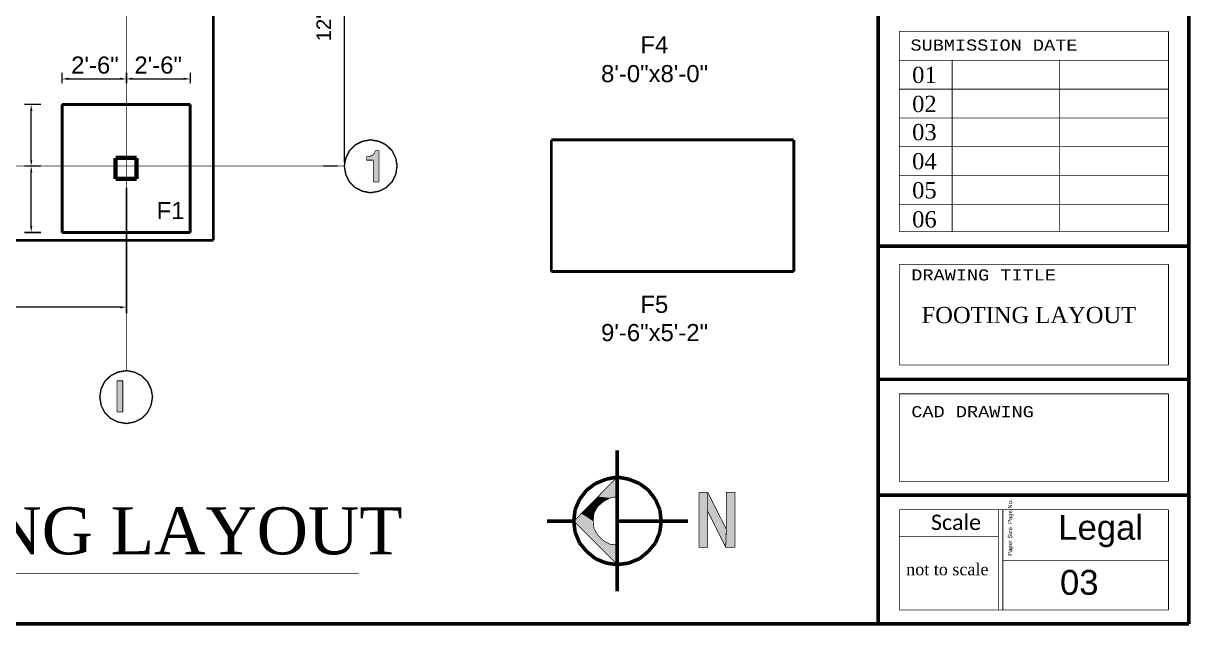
# Model space of a CAD drawing. Header units: millimetres. Extents: x 5 to 350, y 3 to 213.
# Drawn here: x 213.9 to 350.5, y 2.9 to 73.4 of the extents above; entities that cross this region are included whole.
import ezdxf

# ---------------------------------------------------------------- set-up
doc = ezdxf.new("R2010")
doc.units = ezdxf.units.MM
for name, color, linetype in [('H', 251, 'Continuous'), ('P', 255, 'Continuous'), ('T', 255, 'Continuous')]:
    doc.layers.add(name, color=color, linetype=linetype)
doc.styles.get("Standard").update_dxf_attribs({"font": 'arial.ttf'})

msp = doc.modelspace()

# ---------------------------------------------------------------- hatches: boundary and pattern name
at = {"layer": 'H', "linetype": 'Continuous'}
for points in [[(219.198, 66.798), (218.44, 66.887), (219.198, 67.063), (219.198, 66.798)], [(225.213, 66.798), (225.213, 67.063), (225.972, 66.887), (225.213, 66.798)], [(226.66, 66.798), (225.972, 66.887), (226.66, 67.063), (226.66, 66.798)], [(232.657, 66.798), (232.657, 67.063), (233.433, 66.887), (232.657, 66.798)], [(214.718, 63.165), (214.806, 63.923), (214.965, 63.165), (214.718, 63.165)], [(214.806, 56.727), (214.718, 57.397), (214.965, 57.397), (214.806, 56.727)], [(251.46, 56.727), (251.372, 57.397), (251.548, 57.397), (251.46, 56.727)], [(254.847, 54.857), (254.847, 57.397), (254.088, 57.397), (254.088, 57.82), (254.423, 57.82), (254.512, 57.908), (254.67, 57.908), (255.023, 58.244), (255.023, 58.332), (255.094, 58.508), (255.517, 58.508), (255.517, 54.857), (254.847, 54.857)], [(214.718, 55.968), (214.806, 56.727), (214.965, 55.968), (214.718, 55.968)], [(214.806, 48.93), (214.718, 49.706), (214.965, 49.706), (214.806, 48.93)], [(225.213, 40.04), (225.213, 40.305), (225.972, 40.217), (225.213, 40.04)], [(224.878, 27.94), (224.878, 31.574), (225.548, 31.574), (225.548, 27.94), (224.878, 27.94)], [(281.182, 18.027), (283.386, 20.32), (283.386, 18.027), (281.182, 18.027)], [(280.582, 17.445), (281.005, 17.868), (281.764, 17.445), (280.582, 17.445)], [(281.005, 17.868), (281.182, 18.027), (282.54, 17.868), (281.005, 17.868)], [(281.764, 17.445), (281.005, 17.868), (282.54, 17.868), (281.764, 17.445)], [(282.54, 17.868), (281.182, 18.027), (283.386, 18.027), (282.54, 17.868)], [(292.947, 12.1), (292.947, 18.538), (293.97, 18.538), (293.97, 12.1), (292.947, 12.1)], [(296.086, 12.1), (293.97, 16.334), (293.97, 18.538), (296.157, 14.217), (296.086, 12.1)], [(296.086, 12.1), (296.157, 14.217), (296.157, 18.538), (297.18, 18.538), (297.18, 12.1), (296.086, 12.1)], [(279.153, 16.087), (280, 16.845), (280.67, 16.087), (279.153, 16.087)], [(280, 16.845), (280.582, 17.445), (281.093, 16.845), (280, 16.845)], [(280.67, 16.087), (280, 16.845), (281.093, 16.845), (280.67, 16.087)], [(281.093, 16.845), (280.582, 17.445), (281.764, 17.445), (281.093, 16.845)], [(278.306, 15.152), (279.153, 16.087), (280.582, 15.152), (278.306, 15.152)], [(279.153, 14.305), (278.306, 15.152), (280.67, 14.305), (279.153, 14.305)], [(280.67, 14.305), (278.306, 15.152), (280.582, 15.152), (280.67, 14.305)], [(280.582, 15.152), (279.153, 16.087), (280.67, 16.087), (280.582, 15.152)], [(280, 13.547), (279.153, 14.305), (281.093, 13.547), (280, 13.547)], [(281.093, 13.547), (279.153, 14.305), (280.67, 14.305), (281.093, 13.547)], [(280.582, 12.876), (280, 13.547), (281.764, 12.876), (280.582, 12.876)], [(281.764, 12.876), (280, 13.547), (281.093, 13.547), (281.764, 12.876)], [(281.005, 12.453), (280.582, 12.876), (282.54, 12.453), (281.005, 12.453)], [(282.54, 12.453), (280.582, 12.876), (281.764, 12.876), (282.54, 12.453)], [(281.182, 12.365), (281.005, 12.453), (283.386, 12.365), (281.182, 12.365)], [(283.386, 12.365), (281.005, 12.453), (282.54, 12.453), (283.386, 12.365)], [(283.386, 10.072), (281.182, 12.365), (283.386, 12.365), (283.386, 10.072)]]:
    msp.add_hatch(color=256, dxfattribs=at).paths.add_polyline_path(points)

# ---------------------------------------------------------------- linework, layer by layer
at = {"layer": 'P'}
for points, const_width in [([(313.937, 3.14), (313.937, 212.513)], 0.423), ([(313.937, 3.14), (313.937, 212.513)], 0.423), ([(350.273, 212.513), (350.273, 3.14)], 0.423), ([(350.273, 212.513), (350.273, 3.14)], 0.423), ([(350.273, 212.513), (350.273, 3.14)], 0.423), ([(350.273, 212.513), (350.273, 3.14)], 0.423), ([(225.972, 32.773), (225.972, 198.543)], 0.085), ([(313.937, 3.14), (313.937, 185.085)], 0.085), ([(313.937, 3.14), (313.937, 185.085)], 0.085), ([(350.273, 185.085), (350.273, 3.14)], 0.085), ([(350.273, 185.085), (350.273, 3.14)], 0.085), ([(236.132, 48.013), (236.132, 182.21)], 0.339), ([(251.46, 57.397), (251.46, 94.58)], 0.169), ([(316.406, 49.018), (316.406, 72.478)], 0.085), ([(316.406, 72.478), (347.892, 72.478)], 0.085), ([(347.892, 72.478), (347.892, 49.018)], 0.085), ([(347.892, 72.478), (347.892, 72.478)], 0.085), ([(347.892, 69.092), (316.406, 69.092)], 0.085), ([(347.892, 69.092), (316.406, 69.092)], 0.085), ([(322.58, 69.092), (322.58, 49.018)], 0.085), ([(335.104, 69.092), (335.104, 49.018)], 0.085), ([(218.44, 66.375), (218.44, 67.645)], 0.169), ([(225.213, 66.887), (219.198, 66.887)], 0.169), ([(225.972, 66.375), (225.972, 67.645)], 0.169), ([(225.972, 66.375), (225.972, 67.645)], 0.169), ([(226.66, 66.887), (232.657, 66.887)], 0.169), ([(233.433, 66.375), (233.433, 67.645)], 0.169), ([(347.892, 65.705), (316.406, 65.705)], 0.085), ([(215.988, 63.923), (214.03, 63.923)], 0.169), ([(214.806, 57.397), (214.806, 63.165)], 0.169), ([(233.433, 63.923), (218.44, 63.923)], 0.339), ([(218.44, 63.923), (218.44, 48.93)], 0.339), ([(233.433, 48.93), (233.433, 63.923)], 0.339), ([(347.892, 62.318), (316.406, 62.318)], 0.085), ([(252.73, 59.178), (252.06, 58.508)], 0.169), ([(253.577, 59.602), (252.73, 59.178)], 0.169), ([(254.512, 59.778), (253.577, 59.602)], 0.169), ([(255.517, 59.602), (254.512, 59.778)], 0.169), ([(256.364, 59.178), (255.517, 59.602)], 0.169), ([(257.052, 58.508), (256.364, 59.178)], 0.169), ([(275.678, 59.778), (275.678, 44.362)], 0.339), ([(304.042, 59.778), (275.678, 59.778)], 0.339), ([(275.678, 59.778), (275.678, 59.778)], 0.339), ([(304.042, 44.362), (304.042, 59.778)], 0.339), ([(347.892, 59.02), (316.406, 59.02)], 0.085), ([(227.154, 57.662), (224.702, 57.662)], 0.508), ([(224.702, 57.662), (224.702, 55.21)], 0.508), ([(227.154, 55.21), (227.154, 57.662)], 0.508), ([(251.636, 57.662), (251.46, 56.727)], 0.169), ([(252.06, 58.508), (251.636, 57.662)], 0.169), ([(254.176, 57.82), (254.088, 57.82)], 0.085), ([(254.088, 57.82), (254.088, 57.397)], 0.085), ([(254.088, 57.397), (254.847, 57.397)], 0.085), ([(254.335, 57.82), (254.176, 57.82)], 0.085), ([(254.423, 57.82), (254.335, 57.82)], 0.085), ([(254.512, 57.908), (254.423, 57.82)], 0.085), ([(254.6, 57.908), (254.512, 57.908)], 0.085), ([(254.67, 57.908), (254.6, 57.908)], 0.085), ([(254.758, 57.997), (254.67, 57.908)], 0.085), ([(254.847, 58.085), (254.758, 57.997)], 0.085), ([(254.935, 58.173), (254.847, 58.085)], 0.085), ([(254.847, 57.397), (254.847, 54.857)], 0.085), ([(255.023, 58.244), (254.935, 58.173)], 0.085), ([(255.094, 58.508), (255.023, 58.332)], 0.085), ([(255.023, 58.332), (255.023, 58.244)], 0.085), ([(255.517, 58.508), (255.094, 58.508)], 0.085), ([(255.517, 54.857), (255.517, 58.508)], 0.085), ([(257.475, 57.662), (257.052, 58.508)], 0.169), ([(257.634, 56.727), (257.475, 57.662)], 0.169), ([(34.89, 56.727), (251.46, 56.727)], 0.085), ([(215.988, 56.727), (214.03, 56.727)], 0.169), ([(215.988, 56.727), (214.03, 56.727)], 0.169), ([(214.806, 49.706), (214.806, 55.968)], 0.169), ([(249.008, 56.727), (250.702, 56.727)], 0.169), ([(251.46, 56.727), (251.636, 55.704)], 0.169), ([(257.475, 55.704), (257.634, 56.727)], 0.169), ([(257.634, 56.727), (257.634, 56.727)], 0.169), ([(224.702, 55.21), (227.154, 55.21)], 0.508), ([(224.702, 55.21), (224.702, 55.21)], 0.508), ([(251.636, 55.704), (252.06, 54.857)], 0.169), ([(252.06, 54.857), (252.73, 54.187)], 0.169), ([(254.847, 54.857), (255.517, 54.857)], 0.085), ([(256.364, 54.187), (257.052, 54.857)], 0.169), ([(257.052, 54.857), (257.475, 55.704)], 0.169), ([(347.892, 55.633), (316.406, 55.633)], 0.085), ([(225.972, 54.187), (225.972, 39.458)], 0.169), ([(252.73, 54.187), (253.577, 53.763)], 0.169), ([(253.577, 53.763), (254.512, 53.587)], 0.169), ([(254.512, 53.587), (255.517, 53.763)], 0.169), ([(255.517, 53.763), (256.364, 54.187)], 0.169), ([(347.892, 52.246), (316.406, 52.246)], 0.085), ([(45.12, 48.013), (236.132, 48.013)], 0.339), ([(215.988, 48.93), (214.03, 48.93)], 0.169), ([(218.44, 48.93), (233.433, 48.93)], 0.339), ([(218.44, 48.93), (218.44, 48.93)], 0.339), ([(347.892, 49.018), (316.406, 49.018)], 0.085), ([(313.937, 47.325), (350.273, 47.325)], 0.423), ([(316.406, 45.208), (347.892, 45.208)], 0.085), ([(347.892, 45.208), (316.406, 45.208)], 0.085), ([(316.406, 45.208), (316.406, 45.208)], 0.085), ([(316.406, 33.443), (316.406, 45.208)], 0.085), ([(316.406, 45.208), (347.892, 45.208)], 0.085), ([(347.892, 45.208), (316.406, 45.208)], 0.085), ([(347.892, 33.443), (347.892, 45.208)], 0.085), ([(275.678, 44.362), (304.042, 44.362)], 0.339), ([(191.594, 40.217), (225.213, 40.217)], 0.169), ([(225.972, 32.773), (224.966, 32.597)], 0.169), ([(226.907, 32.597), (225.972, 32.773)], 0.169), ([(316.406, 33.443), (347.892, 33.443)], 0.085), ([(347.892, 33.443), (316.406, 33.443)], 0.085), ([(223.432, 31.503), (223.008, 30.656)], 0.169), ([(224.12, 32.173), (223.432, 31.503)], 0.169), ([(224.966, 32.597), (224.12, 32.173)], 0.169), ([(224.878, 27.94), (224.878, 31.574)], 0.085), ([(224.878, 31.574), (225.548, 31.574)], 0.085), ([(225.548, 31.574), (225.548, 27.94)], 0.085), ([(227.753, 32.173), (226.907, 32.597)], 0.169), ([(228.424, 31.503), (227.753, 32.173)], 0.169), ([(228.847, 30.656), (228.424, 31.503)], 0.169), ([(313.937, 31.75), (350.273, 31.75)], 0.423), ([(223.008, 30.656), (222.85, 29.722)], 0.169), ([(229.023, 29.722), (228.847, 30.656)], 0.169), ([(347.892, 30.057), (316.406, 30.057)], 0.085), ([(316.406, 19.808), (316.406, 30.057)], 0.085), ([(316.406, 30.057), (347.892, 30.057)], 0.085), ([(347.892, 30.057), (347.892, 19.808)], 0.085), ([(347.892, 30.057), (347.892, 30.057)], 0.085), ([(222.85, 29.722), (223.008, 28.698)], 0.169), ([(223.008, 28.698), (223.432, 27.852)], 0.169), ([(228.424, 27.852), (228.847, 28.698)], 0.169), ([(228.847, 28.698), (229.023, 29.722)], 0.169), ([(229.023, 29.722), (229.023, 29.722)], 0.169), ([(223.432, 27.852), (224.12, 27.182)], 0.169), ([(225.548, 27.94), (224.878, 27.94)], 0.085), ([(224.878, 27.94), (224.878, 27.94)], 0.085), ([(227.753, 27.182), (228.424, 27.852)], 0.169), ([(224.12, 27.182), (224.966, 26.758)], 0.169), ([(224.966, 26.758), (225.972, 26.582)], 0.169), ([(225.972, 26.582), (226.907, 26.758)], 0.169), ([(226.907, 26.758), (227.753, 27.182)], 0.169), ([(283.386, 23.46), (283.386, 6.95)], 0.423), ([(283.386, 20.32), (282.116, 20.073)], 0.423), ([(284.727, 20.073), (283.386, 20.32)], 0.423), ([(283.386, 20.32), (278.306, 15.152)], 0.085), ([(280.846, 19.562), (279.823, 18.803)], 0.423), ([(282.116, 20.073), (280.846, 19.562)], 0.423), ([(285.997, 19.562), (284.727, 20.073)], 0.423), ([(287.02, 18.803), (285.997, 19.562)], 0.423), ([(347.892, 19.808), (316.406, 19.808)], 0.085), ([(278.977, 17.692), (278.465, 16.51)], 0.423), ([(279.823, 18.803), (278.977, 17.692)], 0.423), ([(282.54, 17.868), (281.764, 17.445)], 0.085), ([(283.386, 18.027), (282.54, 17.868)], 0.085), ([(287.867, 17.692), (287.02, 18.803)], 0.423), ([(288.378, 16.51), (287.867, 17.692)], 0.423), ([(293.97, 18.538), (292.947, 18.538)], 0.085), ([(292.947, 18.538), (292.947, 12.1)], 0.085), ([(293.97, 16.334), (293.97, 18.538)], 0.085), ([(293.97, 18.538), (293.97, 16.334)], 0.085), ([(296.157, 14.217), (293.97, 18.538)], 0.085), ([(297.18, 18.538), (296.157, 18.538)], 0.085), ([(296.157, 18.538), (296.157, 14.217)], 0.085), ([(297.18, 12.1), (297.18, 18.538)], 0.085), ([(313.937, 18.203), (350.273, 18.203)], 0.423), ([(278.465, 16.51), (278.306, 15.152)], 0.423), ([(281.093, 16.845), (280.67, 16.087)], 0.085), ([(281.764, 17.445), (281.093, 16.845)], 0.085), ([(288.537, 15.152), (288.378, 16.51)], 0.423), ([(316.406, 4.745), (316.406, 16.51)], 0.085), ([(316.406, 16.51), (347.892, 16.51)], 0.085), ([(316.406, 4.745), (316.406, 16.51)], 0.085), ([(316.406, 16.51), (347.892, 16.51)], 0.085), ([(327.995, 16.51), (327.995, 4.745)], 0.085), ([(327.995, 16.51), (327.995, 4.745)], 0.085), ([(328.507, 16.51), (328.507, 4.745)], 0.085), ([(328.507, 16.51), (328.507, 4.745)], 0.085), ([(347.892, 16.51), (347.892, 4.745)], 0.085), ([(347.892, 16.51), (347.892, 4.745)], 0.085), ([(278.306, 15.152), (275.167, 15.152)], 0.423), ([(278.306, 15.152), (278.465, 13.882)], 0.423), ([(278.306, 15.152), (283.386, 10.072)], 0.085), ([(280.67, 16.087), (280.582, 15.152)], 0.085), ([(280.582, 15.152), (280.67, 14.305)], 0.085), ([(291.677, 15.152), (283.386, 15.152)], 0.423), ([(288.378, 13.882), (288.537, 15.152)], 0.423), ([(288.537, 15.152), (288.537, 15.152)], 0.423), ([(293.97, 12.1), (293.97, 16.334)], 0.085), ([(293.97, 16.334), (296.086, 12.1)], 0.085), ([(278.465, 13.882), (278.977, 12.612)], 0.423), ([(280.67, 14.305), (281.093, 13.547)], 0.085), ([(287.867, 12.612), (288.378, 13.882)], 0.423), ([(296.157, 14.217), (296.086, 12.1)], 0.085), ([(296.086, 12.1), (296.157, 14.217)], 0.085), ([(278.977, 12.612), (279.823, 11.606)], 0.423), ([(281.093, 13.547), (281.764, 12.876)], 0.085), ([(281.764, 12.876), (282.54, 12.453)], 0.085), ([(282.54, 12.453), (283.386, 12.365)], 0.085), ([(287.02, 11.606), (287.867, 12.612)], 0.423), ([(316.406, 13.37), (327.995, 13.37)], 0.085), ([(279.823, 11.606), (280.846, 10.76)], 0.423), ([(280.846, 10.76), (282.116, 10.248)], 0.423), ([(284.727, 10.248), (285.997, 10.76)], 0.423), ([(285.997, 10.76), (287.02, 11.606)], 0.423), ([(292.947, 12.1), (293.97, 12.1)], 0.085), ([(296.086, 12.1), (297.18, 12.1)], 0.085), ([(282.116, 10.248), (283.386, 10.072)], 0.423), ([(283.386, 10.072), (284.727, 10.248)], 0.423), ([(328.507, 10.583), (347.892, 10.583)], 0.085), ([(328.507, 10.583), (347.892, 10.583)], 0.085), ([(185.596, 9.066), (253.153, 9.066)], 0.085), ([(347.892, 4.745), (316.406, 4.745)], 0.085), ([(347.892, 4.745), (316.406, 4.745)], 0.085), ([(350.273, 3.14), (5.256, 3.14)], 0.423), ([(350.273, 3.14), (5.256, 3.14)], 0.423)]:
    msp.add_lwpolyline(points, dxfattribs=dict(at, const_width=const_width))

# ---------------------------------------------------------------- texts
at = {"layer": 'T', "attachment_point": 1, "rotation": 90}
for s, insert, char_height in [('{\\fArial|b0|i0|c0|p18;12\'-1112"}', (248.2, 71.3), 1.7), ('{\\fArial Narrow|b0|i0|c0|p18;Paper Size  Page No.}', (329.1, 11.1), 0.5)]:
    msp.add_mtext(s, dxfattribs=dict(at, insert=insert, char_height=char_height))
at = {"layer": 'T', "attachment_point": 7}
for s, insert, char_height in [('{\\fArial|b0|i0|c0|p18;F4}', (286.1, 69.9), 2), ('{\\fCourier New|b0|i0|c0|p18;SUBMISSION DATE}', (317.7, 70.2), 1.3), ('{\\fArial|b0|i0|c0|p18;2\'-6"}', (219.5, 67.5), 2), ('{\\fArial|b0|i0|c0|p18;2\'-6"}', (226.9, 67.5), 2), ('{\\fArial|b0|i0|c0|p18;8\'-0"x8\'-0"}', (281.5, 66.5), 2), ('{\\fBook Antiqua|b0|i0|c0|p18;01}', (317.9, 66.4), 1.9), ('{\\fBook Antiqua|b0|i0|c0|p18;02}', (317.9, 63), 1.9), ('{\\fBook Antiqua|b0|i0|c0|p18;03}', (317.9, 59.7), 1.9), ('{\\fBook Antiqua|b0|i0|c0|p18;04}', (317.9, 56.3), 1.9), ('{\\fBook Antiqua|b0|i0|c0|p18;05}', (317.9, 52.9), 1.9), ('{\\fArial|b0|i0|c0|p18;F1}', (229.5, 50.5), 2), ('{\\fBook Antiqua|b0|i0|c0|p18;06}', (317.9, 49.5), 1.9), ('{\\fCourier New|b0|i0|c0|p18;DRAWING TITLE}', (317.8, 43.3), 1.3), ('{\\fArial|b0|i0|c0|p18;F5}', (286.1, 39.5), 2), ('{\\fBook Antiqua|b0|i0|c0|p18;FOOTING LAYOUT}', (319, 38.3), 1.9), ('{\\fArial|b0|i0|c0|p18;9\'-6"x5\'-2"}', (281.5, 36.2), 2), ('{\\fCourier New|b0|i0|c0|p18;CAD DRAWING}', (317.8, 27.3), 1.3), ('{\\fBook Antiqua|b0|i0|c0|p18;FOOTING LAYOUT}', (185.6, 11.2), 5.5), ('{\\fCalibri|b0|i0|c0|p18;Scale}', (320.1, 14.1), 1.8), ('{\\fArial|b0|i0|c0|p18;Legal}', (335, 12.1), 2.9), ('{\\fBook Antiqua|b0|i0|c0|p18;not to scale}', (317.2, 8.8), 1.4), ('{\\fArial|b0|i0|c0|p18;03}', (335.2, 6.5), 2.9)]:
    msp.add_mtext(s, dxfattribs=dict(at, insert=insert, char_height=char_height))

doc.saveas('drawing.dxf')
